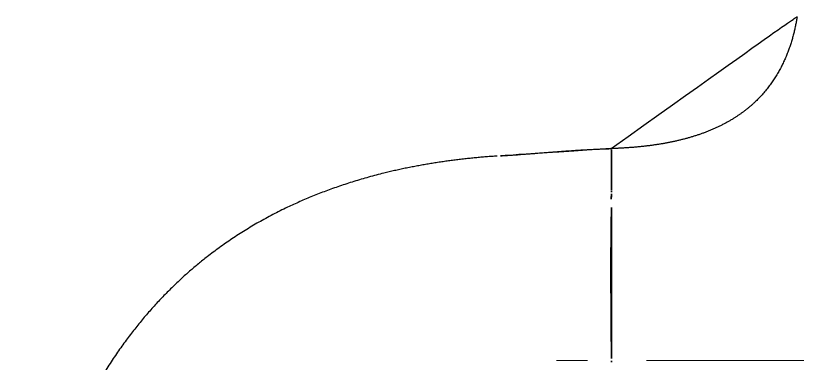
# Model space of a CAD drawing. Extents: x 16296677672 to 16296678106, y -37409616503 to -37409616185.
# Drawn here: x 16296677880.7 to 16296677913.92, y -37409616387.34 to -37409616372.55 of the extents above; entities that cross this region are included whole.
import ezdxf

# ---------------------------------------------------------------- set-up
doc = ezdxf.new("R2010")
doc.units = 0
doc.header["$LTSCALE"] = 10
doc.header["$MEASUREMENT"] = 0
doc.linetypes.add('CENTER', pattern=[2, 1.25, -0.25, 0.25, -0.25])
doc.layers.add('DIM & TEXT', color=4, linetype='CONTINUOUS', lineweight=9)
doc.layers.add('DWG', color=7, linetype='CONTINUOUS')

msp = doc.modelspace()

# ---------------------------------------------------------------- linework, layer by layer
at = {"layer": 'DIM & TEXT', "color": 1, "linetype": 'CENTER'}
msp.add_line((16296678000.009661, -37409616387.21817), (16296677903.68092, -37409616387.21817), dxfattribs=at)
at = {"layer": 'DWG', "color": 0}
for points, knots in [([(16296677906.009359, -37409616378.203392), (16296677906.03257, -37409616378.202629), (16296677906.079041, -37409616378.201103), (16296677906.148809, -37409616378.198517), (16296677906.21871, -37409616378.195709), (16296677906.288731, -37409616378.192642), (16296677906.35887, -37409616378.189323), (16296677906.429119, -37409616378.185753), (16296677906.49947, -37409616378.1819), (16296677906.56992, -37409616378.17778), (16296677906.640459, -37409616378.173393), (16296677906.711081, -37409616378.168701), (16296677906.78179, -37409616378.163727), (16296677906.85256, -37409616378.158447), (16296677906.923389, -37409616378.152878), (16296677906.994289, -37409616378.147003), (16296677907.065229, -37409616378.140793), (16296677907.136221, -37409616378.134277), (16296677907.207239, -37409616378.127434), (16296677907.278299, -37409616378.120247), (16296677907.349369, -37409616378.112717), (16296677907.420469, -37409616378.104858), (16296677907.49157, -37409616378.096642), (16296677907.562679, -37409616378.088074), (16296677907.63378, -37409616378.079117), (16296677907.70487, -37409616378.069817), (16296677907.775949, -37409616378.060127), (16296677907.847, -37409616378.050056), (16296677907.91802, -37409616378.039597), (16296677907.989, -37409616378.028763), (16296677908.05994, -37409616378.017502), (16296677908.130831, -37409616378.005836), (16296677908.20166, -37409616377.993767), (16296677908.272421, -37409616377.981293), (16296677908.343109, -37409616377.968369), (16296677908.413719, -37409616377.955017), (16296677908.484249, -37409616377.941238), (16296677908.554689, -37409616377.92701), (16296677908.625019, -37409616377.912338), (16296677908.69525, -37409616377.897202), (16296677908.765369, -37409616377.881607), (16296677908.83536, -37409616377.865547), (16296677908.90523, -37409616377.849007), (16296677908.97496, -37409616377.831993), (16296677909.04454, -37409616377.814491), (16296677909.11397, -37409616377.796501), (16296677909.183241, -37409616377.778008), (16296677909.252331, -37409616377.75901), (16296677909.321251, -37409616377.739502), (16296677909.38998, -37409616377.719482), (16296677909.458521, -37409616377.698936), (16296677909.52685, -37409616377.677872), (16296677909.594971, -37409616377.656273), (16296677909.66287, -37409616377.634117), (16296677909.730539, -37409616377.611427), (16296677909.79797, -37409616377.588203), (16296677909.86516, -37409616377.564392), (16296677909.9321, -37409616377.540031), (16296677909.99877, -37409616377.515099), (16296677910.06517, -37409616377.489594), (16296677910.13129, -37409616377.463509), (16296677910.19713, -37409616377.436836), (16296677910.262671, -37409616377.409569), (16296677910.3279, -37409616377.381699), (16296677910.39283, -37409616377.353233), (16296677910.45743, -37409616377.324142), (16296677910.5217, -37409616377.294449), (16296677910.58563, -37409616377.264122), (16296677910.64922, -37409616377.23317), (16296677910.71245, -37409616377.201576), (16296677910.77532, -37409616377.169357), (16296677910.83782, -37409616377.13649), (16296677910.89994, -37409616377.102959), (16296677910.96167, -37409616377.068779), (16296677911.023001, -37409616377.033928), (16296677911.08392, -37409616376.998413), (16296677911.15835, -37409616376.953888), (16296677911.245661, -37409616376.899834), (16296677911.345091, -37409616376.835541), (16296677911.442619, -37409616376.76973), (16296677911.5382, -37409616376.702438), (16296677911.63184, -37409616376.633698), (16296677911.72349, -37409616376.563553), (16296677911.81315, -37409616376.49202), (16296677911.900801, -37409616376.419159), (16296677911.98642, -37409616376.344994), (16296677912.069981, -37409616376.269562), (16296677912.151489, -37409616376.192909), (16296677912.23093, -37409616376.115059), (16296677912.30829, -37409616376.036049), (16296677912.383551, -37409616375.955917), (16296677912.456739, -37409616375.874733), (16296677912.52787, -37409616375.792526), (16296677912.596951, -37409616375.709373), (16296677912.66399, -37409616375.62532), (16296677912.729019, -37409616375.540421), (16296677912.792061, -37409616375.454727), (16296677912.853109, -37409616375.368294), (16296677912.912189, -37409616375.281174), (16296677912.96932, -37409616375.19339), (16296677913.024521, -37409616375.105019), (16296677913.07781, -37409616375.016098), (16296677913.1292, -37409616374.926666), (16296677913.178711, -37409616374.836777), (16296677913.226391, -37409616374.746513), (16296677913.272261, -37409616374.655907), (16296677913.31636, -37409616374.565063), (16296677913.358721, -37409616374.473991), (16296677913.399389, -37409616374.382767), (16296677913.438391, -37409616374.291473), (16296677913.47575, -37409616374.200127), (16296677913.51152, -37409616374.10881), (16296677913.545719, -37409616374.017563), (16296677913.57839, -37409616373.926407), (16296677913.60955, -37409616373.835442), (16296677913.639259, -37409616373.744682), (16296677913.66753, -37409616373.654167), (16296677913.694401, -37409616373.563957), (16296677913.71991, -37409616373.474098), (16296677913.744101, -37409616373.384628), (16296677913.767031, -37409616373.295593), (16296677913.788731, -37409616373.207024), (16296677913.80925, -37409616373.11898), (16296677913.828621, -37409616373.031487), (16296677913.846889, -37409616372.944588), (16296677913.8641, -37409616372.858307), (16296677913.88028, -37409616372.77269), (16296677913.895439, -37409616372.687721), (16296677913.909679, -37409616372.603439), (16296677913.918449, -37409616372.547417), (16296677913.92281, -37409616372.519547)], [0, 0, 0, 0, 0.006472651, 0.012958798, 0.019457919, 0.025969499, 0.032493027, 0.039027998, 0.04557391, 0.052130268, 0.058696583, 0.065272369, 0.071857149, 0.078450451, 0.085051807, 0.09166076, 0.098276855, 0.104899647, 0.111528697, 0.118163573, 0.124803853, 0.131449119, 0.138098963, 0.144752986, 0.151410796, 0.15807201, 0.164736256, 0.17140317, 0.178072395, 0.184743588, 0.191416414, 0.198090548, 0.204765678, 0.211441499, 0.218117722, 0.224794065, 0.231470262, 0.238146057, 0.244821206, 0.251495479, 0.258168654, 0.264840455, 0.271510567, 0.278178688, 0.284844531, 0.291507823, 0.298168309, 0.304825745, 0.311479906, 0.318130584, 0.324777585, 0.331420734, 0.338059875, 0.344694869, 0.351325594, 0.357951951, 0.364573857, 0.371191252, 0.377804094, 0.384412364, 0.391016064, 0.397615219, 0.404209874, 0.4108001, 0.417385991, 0.423967662, 0.430545258, 0.437118944, 0.443688914, 0.450255386, 0.456818605, 0.463378845, 0.469936404, 0.47649161, 0.483044819, 0.489596416, 0.496146815, 0.507216677, 0.518215824, 0.529144986, 0.540004562, 0.550795083, 0.561517207, 0.57217171, 0.582759488, 0.593281547, 0.603738999, 0.614133058, 0.624465032, 0.634736318, 0.644948366, 0.655102539, 0.665200093, 0.675242188, 0.685229899, 0.695164211, 0.705046027, 0.714876175, 0.724655401, 0.734384381, 0.744063721, 0.753693958, 0.763275563, 0.772808699, 0.782292722, 0.791726754, 0.801109832, 0.810440918, 0.81971891, 0.828942657, 0.838110961, 0.847222594, 0.856276299, 0.865270801, 0.874204814, 0.883077044, 0.891886196, 0.900630968, 0.909309866, 0.917921248, 0.926463481, 0.934934949, 0.94333407, 0.951659303, 0.959909156, 0.968082237, 0.976177915, 0.984196128, 0.992136835, 1, 1, 1, 1]), ([(16296677906.00124, -37409616378.20327), (16296677905.969481, -37409616378.204247), (16296677905.905531, -37409616378.206223), (16296677905.80892, -37409616378.209473), (16296677905.71096, -37409616378.21299), (16296677905.611641, -37409616378.216789), (16296677905.51096, -37409616378.220886), (16296677905.40893, -37409616378.225311), (16296677905.305559, -37409616378.230057), (16296677905.200871, -37409616378.235153), (16296677905.094851, -37409616378.240562), (16296677904.987499, -37409616378.246323), (16296677904.87882, -37409616378.252434), (16296677904.768829, -37409616378.258881), (16296677904.657539, -37409616378.265694), (16296677904.54496, -37409616378.27282), (16296677904.431089, -37409616378.280281), (16296677904.31592, -37409616378.288063), (16296677904.199459, -37409616378.29615), (16296677904.081711, -37409616378.304527), (16296677903.962681, -37409616378.313179), (16296677903.84236, -37409616378.32209), (16296677903.720751, -37409616378.331238), (16296677903.597839, -37409616378.340599), (16296677903.47364, -37409616378.350166), (16296677903.348141, -37409616378.359909), (16296677903.22135, -37409616378.369797), (16296677903.09326, -37409616378.379829), (16296677902.96386, -37409616378.389961), (16296677902.833139, -37409616378.400177), (16296677902.701099, -37409616378.410469), (16296677902.567751, -37409616378.420799), (16296677902.43305, -37409616378.431137), (16296677902.297029, -37409616378.441513), (16296677902.15966, -37409616378.451859), (16296677902.020969, -37409616378.462189), (16296677901.88097, -37409616378.472473), (16296677901.73971, -37409616378.482674), (16296677901.597191, -37409616378.492752), (16296677901.45335, -37409616378.502693), (16296677901.30781, -37409616378.512428), (16296677901.210199, -37409616378.518921), (16296677901.16102, -37409616378.522186)], [0, 0, 0, 0, 0.019645408, 0.039570849, 0.059777125, 0.080265018, 0.101035297, 0.122088449, 0.143419355, 0.165026235, 0.186909655, 0.209070159, 0.23150827, 0.254221336, 0.277204821, 0.30045913, 0.323983472, 0.347777826, 0.371841971, 0.396174916, 0.420776744, 0.445647509, 0.470787198, 0.496196082, 0.521874264, 0.547821336, 0.57403681, 0.600520576, 0.627276402, 0.654304813, 0.681605215, 0.70917695, 0.73702264, 0.765144608, 0.793541597, 0.822212118, 0.851150926, 0.880347696, 0.909799262, 0.9395034, 0.969515969, 1, 1, 1, 1]), ([(16296677906.01672, -37409616378.24025), (16296677906.01672, -37409616378.241623), (16296677906.01671, -37409616378.24437), (16296677906.016689, -37409616378.248749), (16296677906.01667, -37409616378.253326), (16296677906.016649, -37409616378.258102), (16296677906.01663, -37409616378.263069), (16296677906.016609, -37409616378.268242), (16296677906.016581, -37409616378.273613), (16296677906.01656, -37409616378.27916), (16296677906.016529, -37409616378.284897), (16296677906.01651, -37409616378.290833), (16296677906.016491, -37409616378.296944), (16296677906.01647, -37409616378.303253), (16296677906.016451, -37409616378.309723), (16296677906.01643, -37409616378.316383), (16296677906.016411, -37409616378.323219), (16296677906.016399, -37409616378.330238), (16296677906.01639, -37409616378.337433), (16296677906.01638, -37409616378.344788), (16296677906.01638, -37409616378.352318), (16296677906.016371, -37409616378.360023), (16296677906.016371, -37409616378.367882), (16296677906.01638, -37409616378.375908), (16296677906.01638, -37409616378.384102), (16296677906.016399, -37409616378.392464), (16296677906.016411, -37409616378.40097), (16296677906.01643, -37409616378.409653), (16296677906.016451, -37409616378.418472), (16296677906.01647, -37409616378.427452), (16296677906.0165, -37409616378.436592), (16296677906.016529, -37409616378.445877), (16296677906.01656, -37409616378.455307), (16296677906.01659, -37409616378.464897), (16296677906.01663, -37409616378.474632), (16296677906.01667, -37409616378.484497), (16296677906.01671, -37409616378.494522), (16296677906.01675, -37409616378.504677), (16296677906.0168, -37409616378.514977), (16296677906.01684, -37409616378.525414), (16296677906.01689, -37409616378.535988), (16296677906.016939, -37409616378.5467), (16296677906.016979, -37409616378.557533), (16296677906.017031, -37409616378.568497), (16296677906.01708, -37409616378.579613), (16296677906.01712, -37409616378.590843), (16296677906.01716, -37409616378.602188), (16296677906.0172, -37409616378.61367), (16296677906.017241, -37409616378.625267), (16296677906.017281, -37409616378.637001), (16296677906.017309, -37409616378.648842), (16296677906.01734, -37409616378.660797), (16296677906.017361, -37409616378.672882), (16296677906.01738, -37409616378.685066), (16296677906.017389, -37409616378.693314), (16296677906.017389, -37409616378.697433)], [0, 0, 0, 0, 0.020434112, 0.040803536, 0.061108694, 0.081349999, 0.101527851, 0.121642638, 0.141694741, 0.161684529, 0.181612363, 0.201478596, 0.221283573, 0.241027626, 0.260710981, 0.280333779, 0.299896161, 0.319398268, 0.338840244, 0.358222232, 0.377544379, 0.396806833, 0.416009742, 0.435153257, 0.454237529, 0.47326271, 0.492228956, 0.511136422, 0.529985262, 0.548775636, 0.5675077, 0.586181613, 0.604797536, 0.623355626, 0.641856046, 0.660298955, 0.678684514, 0.697012885, 0.715284227, 0.733498703, 0.751656472, 0.769757695, 0.787802532, 0.805791143, 0.823723687, 0.841600323, 0.859421208, 0.8771865, 0.894896355, 0.91255093, 0.93015038, 0.947694858, 0.96518452, 0.982619516, 1, 1, 1, 1]), ([(16296677901.16102, -37409616378.522186), (16296677901.084961, -37409616378.527344), (16296677900.932131, -37409616378.537666), (16296677900.70265, -37409616378.555023), (16296677900.4727, -37409616378.574516), (16296677900.242979, -37409616378.59581), (16296677900.01339, -37409616378.618729), (16296677899.783739, -37409616378.643379), (16296677899.553989, -37409616378.669853), (16296677899.3242, -37409616378.698219), (16296677899.09444, -37409616378.728477), (16296677898.864731, -37409616378.760643), (16296677898.63509, -37409616378.794731), (16296677898.40554, -37409616378.830788), (16296677898.176121, -37409616378.868843), (16296677897.946871, -37409616378.908928), (16296677897.717831, -37409616378.951057), (16296677897.489031, -37409616378.995262), (16296677897.26053, -37409616379.041573), (16296677897.03236, -37409616379.090012), (16296677896.804569, -37409616379.140587), (16296677896.577209, -37409616379.193359), (16296677896.208599, -37409616379.282654), (16296677895.70595, -37409616379.414497), (16296677895.0779, -37409616379.598587), (16296677894.47109, -37409616379.79567), (16296677893.885651, -37409616380.00489), (16296677893.321659, -37409616380.225273), (16296677892.77923, -37409616380.455688), (16296677892.21628, -37409616380.714401), (16296677891.63344, -37409616381.005592), (16296677891.0319, -37409616381.33387), (16296677890.4519, -37409616381.678352), (16296677889.893551, -37409616382.038109), (16296677889.356939, -37409616382.412132), (16296677888.882561, -37409616382.768806), (16296677888.46394, -37409616383.104683), (16296677888.09494, -37409616383.417526), (16296677887.7335, -37409616383.741272), (16296677887.433241, -37409616384.025238), (16296677887.19014, -37409616384.264992), (16296677887.000891, -37409616384.457283), (16296677886.81315, -37409616384.653809), (16296677886.62702, -37409616384.85463), (16296677886.4426, -37409616385.059731), (16296677886.259979, -37409616385.269119), (16296677886.01487, -37409616385.558884), (16296677885.70776, -37409616385.939392), (16296677885.341909, -37409616386.422752), (16296677884.97706, -37409616386.938232), (16296677884.6154, -37409616387.486603), (16296677884.258921, -37409616388.068153), (16296677883.909691, -37409616388.682953), (16296677883.56986, -37409616389.33065), (16296677883.24161, -37409616390.010437), (16296677882.927139, -37409616390.720901), (16296677882.628389, -37409616391.460289), (16296677882.417509, -37409616392.034447), (16296677882.27844, -37409616392.437317), (16296677882.201571, -37409616392.666397), (16296677882.12019, -37409616392.91658), (16296677882.034889, -37409616393.187943), (16296677881.946301, -37409616393.480537), (16296677881.855049, -37409616393.794449), (16296677881.76182, -37409616394.129723), (16296677881.667271, -37409616394.486427), (16296677881.572109, -37409616394.864601), (16296677881.47703, -37409616395.264313), (16296677881.38273, -37409616395.6856), (16296677881.308809, -37409616396.038292), (16296677881.253889, -37409616396.313721), (16296677881.217211, -37409616396.503433), (16296677881.182249, -37409616396.68988), (16296677881.148939, -37409616396.873047), (16296677881.11721, -37409616397.052933), (16296677881.087, -37409616397.229523), (16296677881.058241, -37409616397.402817), (16296677881.03088, -37409616397.572807), (16296677881.00485, -37409616397.739502), (16296677880.98011, -37409616397.902878), (16296677880.956591, -37409616398.062943), (16296677880.93424, -37409616398.219688), (16296677880.913031, -37409616398.373108), (16296677880.8929, -37409616398.523201), (16296677880.8738, -37409616398.66996), (16296677880.8557, -37409616398.813377), (16296677880.838539, -37409616398.953453), (16296677880.82229, -37409616399.090179), (16296677880.80691, -37409616399.223549), (16296677880.79236, -37409616399.353569), (16296677880.778589, -37409616399.480217), (16296677880.765591, -37409616399.603523), (16296677880.7533, -37409616399.723442), (16296677880.741699, -37409616399.839996), (16296677880.730749, -37409616399.953194), (16296677880.72044, -37409616400.063004), (16296677880.71069, -37409616400.169441), (16296677880.704519, -37409616400.239281), (16296677880.70149, -37409616400.273643)], [0, 0, 0, 0, 0.006913881, 0.013892552, 0.020872378, 0.02784379, 0.034815602, 0.041798092, 0.048790854, 0.055790345, 0.062795847, 0.069807736, 0.076826307, 0.083851082, 0.090881555, 0.09791724, 0.104957666, 0.112002307, 0.119050674, 0.126102256, 0.133156495, 0.140212714, 0.147269793, 0.167553201, 0.187335272, 0.206617738, 0.225408115, 0.243710758, 0.261525799, 0.278849745, 0.29989281, 0.320601582, 0.34098652, 0.361059665, 0.380827556, 0.400295628, 0.41487507, 0.42949726, 0.444164158, 0.458877243, 0.466972955, 0.475128664, 0.483344813, 0.491621866, 0.499960262, 0.508359208, 0.516818563, 0.534378998, 0.552699607, 0.57178794, 0.591644263, 0.612263884, 0.63364012, 0.655757338, 0.678588292, 0.702091255, 0.726207662, 0.750900159, 0.757554575, 0.764860208, 0.772814339, 0.78141422, 0.790657106, 0.800540297, 0.811061189, 0.822217334, 0.834006547, 0.846427123, 0.859477946, 0.873159361, 0.87910783, 0.884949106, 0.890683558, 0.896311536, 0.901833373, 0.907249377, 0.912559833, 0.917765003, 0.922865129, 0.927860426, 0.932751122, 0.937537491, 0.942219648, 0.946797685, 0.951271689, 0.955641743, 0.959907933, 0.964070337, 0.968129028, 0.972084077, 0.975935547, 0.979683498, 0.983327983, 0.986869053, 0.990306751, 0.993641119, 0.996872191, 1, 1, 1, 1]), ([(16296677906.017389, -37409616378.697433), (16296677906.017401, -37409616378.702713), (16296677906.017401, -37409616378.713272), (16296677906.01741, -37409616378.729424), (16296677906.01741, -37409616378.745811), (16296677906.01741, -37409616378.762444), (16296677906.01741, -37409616378.779327), (16296677906.01741, -37409616378.796448), (16296677906.01741, -37409616378.81382), (16296677906.017401, -37409616378.831429), (16296677906.017401, -37409616378.849281), (16296677906.017389, -37409616378.867378), (16296677906.017389, -37409616378.885712), (16296677906.01738, -37409616378.904297), (16296677906.01737, -37409616378.923111), (16296677906.01737, -37409616378.942177), (16296677906.017361, -37409616378.961479), (16296677906.017361, -37409616378.981018), (16296677906.017361, -37409616379.000801), (16296677906.017361, -37409616379.020828), (16296677906.017361, -37409616379.041092), (16296677906.017361, -37409616379.061592), (16296677906.017361, -37409616379.082336), (16296677906.01737, -37409616379.103317), (16296677906.01737, -37409616379.124527), (16296677906.01738, -37409616379.146004), (16296677906.017389, -37409616379.167686), (16296677906.017401, -37409616379.189629), (16296677906.01742, -37409616379.2118), (16296677906.017429, -37409616379.234207), (16296677906.01745, -37409616379.256859), (16296677906.01746, -37409616379.279747), (16296677906.017481, -37409616379.302856), (16296677906.0175, -37409616379.326233), (16296677906.017521, -37409616379.349823), (16296677906.01754, -37409616379.37365), (16296677906.017559, -37409616379.39772), (16296677906.01759, -37409616379.42202), (16296677906.017611, -37409616379.446564), (16296677906.01763, -37409616379.471329), (16296677906.017651, -37409616379.496338), (16296677906.017679, -37409616379.521584), (16296677906.0177, -37409616379.547058), (16296677906.017719, -37409616379.572769), (16296677906.01774, -37409616379.598709), (16296677906.017759, -37409616379.624893), (16296677906.01778, -37409616379.651299), (16296677906.01779, -37409616379.67794), (16296677906.017811, -37409616379.704819), (16296677906.017811, -37409616379.731918), (16296677906.01782, -37409616379.759262), (16296677906.01782, -37409616379.786827), (16296677906.01782, -37409616379.814629), (16296677906.01782, -37409616379.842659), (16296677906.017811, -37409616379.870934), (16296677906.017799, -37409616379.899422), (16296677906.017771, -37409616379.928146), (16296677906.01775, -37409616379.9571), (16296677906.017719, -37409616379.986267), (16296677906.017691, -37409616380.005913), (16296677906.017679, -37409616380.015732)], [0, 0, 0, 0, 0.017144123, 0.034290524, 0.051439182, 0.068590073, 0.085743172, 0.102898451, 0.120055881, 0.137215431, 0.154377067, 0.171540773, 0.188706573, 0.205874499, 0.223044595, 0.240216912, 0.257391509, 0.274568453, 0.29174782, 0.308929693, 0.326114163, 0.34330133, 0.360491299, 0.377684185, 0.394880109, 0.412079199, 0.429281589, 0.446487421, 0.463696842, 0.480910007, 0.498127075, 0.51534821, 0.532573584, 0.54980337, 0.56703775, 0.584276907, 0.601521029, 0.618770309, 0.63602494, 0.653285122, 0.670551056, 0.687822943, 0.70510099, 0.722385405, 0.739676412, 0.756974253, 0.77427917, 0.791591407, 0.808911212, 0.826238831, 0.843574514, 0.86091851, 0.87827107, 0.895632445, 0.913002889, 0.930382654, 0.947771993, 0.965171161, 0.982580412, 1, 1, 1, 1]), ([(16296677906.017691, -37409616380.711388), (16296677906.017691, -37409616380.722107), (16296677906.017679, -37409616380.743629), (16296677906.01762, -37409616380.77626), (16296677906.017521, -37409616380.809303), (16296677906.01738, -37409616380.842773), (16296677906.01721, -37409616380.876678), (16296677906.01701, -37409616380.911018), (16296677906.016769, -37409616380.945801), (16296677906.0165, -37409616380.981033), (16296677906.016199, -37409616381.016701), (16296677906.015881, -37409616381.052818), (16296677906.01553, -37409616381.089394), (16296677906.01516, -37409616381.126427), (16296677906.014759, -37409616381.163918), (16296677906.014351, -37409616381.201874), (16296677906.01391, -37409616381.240303), (16296677906.01346, -37409616381.279182), (16296677906.012991, -37409616381.31855), (16296677906.01251, -37409616381.358398), (16296677906.01202, -37409616381.39872), (16296677906.011511, -37409616381.439529), (16296677906.011, -37409616381.480827), (16296677906.010481, -37409616381.522614), (16296677906.009951, -37409616381.564903), (16296677906.00942, -37409616381.607681), (16296677906.00889, -37409616381.65097), (16296677906.00836, -37409616381.694763), (16296677906.00782, -37409616381.739059), (16296677906.00729, -37409616381.783867), (16296677906.006769, -37409616381.829193), (16296677906.006241, -37409616381.875038), (16296677906.00573, -37409616381.92141), (16296677906.00522, -37409616381.968307), (16296677906.004721, -37409616382.015717), (16296677906.00423, -37409616382.063683), (16296677906.00375, -37409616382.112167), (16296677906.003281, -37409616382.161201), (16296677906.002831, -37409616382.21077), (16296677906.00239, -37409616382.260887), (16296677906.001961, -37409616382.311546), (16296677906.001551, -37409616382.36277), (16296677906.00116, -37409616382.414543), (16296677906.00078, -37409616382.466873), (16296677906.00042, -37409616382.51976), (16296677906.00009, -37409616382.573219), (16296677905.999769, -37409616382.627243), (16296677905.999479, -37409616382.681839), (16296677905.999201, -37409616382.737007), (16296677905.998949, -37409616382.79277), (16296677905.99873, -37409616382.849113), (16296677905.998529, -37409616382.906021), (16296677905.99835, -37409616382.963531), (16296677905.998199, -37409616383.021637), (16296677905.99807, -37409616383.08033), (16296677905.997971, -37409616383.139633), (16296677905.9979, -37409616383.199532), (16296677905.99786, -37409616383.260033), (16296677905.997841, -37409616383.321152), (16296677905.99785, -37409616383.382881), (16296677905.99789, -37409616383.445229), (16296677905.997959, -37409616383.508202), (16296677905.998051, -37409616383.571793), (16296677905.99818, -37409616383.636009), (16296677905.998329, -37409616383.700859), (16296677905.99851, -37409616383.76635), (16296677905.99872, -37409616383.832474), (16296677905.99896, -37409616383.899231), (16296677905.99922, -37409616383.966637), (16296677905.99951, -37409616384.034698), (16296677905.99983, -37409616384.103409), (16296677906.000179, -37409616384.172783), (16296677906.000549, -37409616384.24279), (16296677906.00095, -37409616384.313477), (16296677906.001369, -37409616384.384819), (16296677906.00182, -37409616384.456833), (16296677906.002279, -37409616384.529503), (16296677906.002769, -37409616384.602859), (16296677906.003281, -37409616384.67688), (16296677906.003811, -37409616384.751579), (16296677906.00436, -37409616384.826973), (16296677906.004919, -37409616384.903023), (16296677906.005489, -37409616384.979767), (16296677906.006081, -37409616385.057213), (16296677906.00668, -37409616385.135323), (16296677906.00729, -37409616385.214127), (16296677906.0079, -37409616385.293633), (16296677906.00852, -37409616385.373833), (16296677906.00915, -37409616385.45472), (16296677906.009769, -37409616385.536308), (16296677906.010389, -37409616385.618599), (16296677906.011009, -37409616385.701576), (16296677906.01162, -37409616385.785271), (16296677906.01222, -37409616385.869652), (16296677906.0128, -37409616385.954742), (16296677906.013371, -37409616386.040527), (16296677906.013929, -37409616386.127007), (16296677906.01445, -37409616386.214203), (16296677906.014959, -37409616386.302094), (16296677906.01543, -37409616386.390671), (16296677906.015869, -37409616386.479958), (16296677906.016279, -37409616386.569939), (16296677906.01664, -37409616386.660606), (16296677906.01696, -37409616386.751984), (16296677906.017229, -37409616386.844032), (16296677906.01745, -37409616386.936768), (16296677906.017611, -37409616387.030197), (16296677906.01771, -37409616387.124298), (16296677906.017719, -37409616387.187263), (16296677906.017731, -37409616387.218857)], [0, 0, 0, 0, 0.006384128, 0.01281745, 0.019300013, 0.025831867, 0.032413068, 0.039043673, 0.045723745, 0.052453351, 0.059232562, 0.066061454, 0.072940109, 0.079868615, 0.086847062, 0.093875549, 0.100954183, 0.108083072, 0.115262335, 0.122492085, 0.129772438, 0.13710352, 0.144485465, 0.151918415, 0.159402522, 0.166937943, 0.174524846, 0.182163384, 0.189853689, 0.197595901, 0.205390167, 0.213236641, 0.221135488, 0.229086877, 0.237090989, 0.245148008, 0.253258129, 0.261421553, 0.269638488, 0.277909151, 0.286233763, 0.294612557, 0.303045769, 0.311533645, 0.320076437, 0.328674406, 0.337327821, 0.346036957, 0.354802099, 0.363623539, 0.37250158, 0.381436532, 0.390428715, 0.399478458, 0.4085861, 0.417751992, 0.426976493, 0.436259975, 0.445602822, 0.455005428, 0.4644682, 0.473991559, 0.483575937, 0.493221781, 0.502929551, 0.512699722, 0.522532781, 0.532429231, 0.54238959, 0.552414389, 0.562504175, 0.572659507, 0.58288096, 0.593169071, 0.603524314, 0.613947175, 0.624438161, 0.634997799, 0.645626637, 0.656325242, 0.667094204, 0.677934129, 0.688845647, 0.6998294, 0.710886052, 0.722016281, 0.73322078, 0.744500254, 0.755855422, 0.767287012, 0.778795761, 0.790382411, 0.802047711, 0.813792414, 0.825617274, 0.837523043, 0.849510477, 0.861580326, 0.873733338, 0.885970256, 0.898291822, 0.910698769, 0.92319183, 0.935771734, 0.948439208, 0.961194983, 0.974039824, 0.986974548, 1, 1, 1, 1])]:
    msp.add_open_spline(points, degree=3, knots=knots, dxfattribs=at)
for points in [[(16296677906.01675, -37409616378.204079), (16296677906.01388, -37409616378.207512), (16296677906.0138, -37409616378.219818), (16296677906.01672, -37409616378.24025)], [(16296677906.0168, -37409616378.203163), (16296677906.01668, -37409616378.203133), (16296677906.016661, -37409616378.203438), (16296677906.01675, -37409616378.204079)], [(16296677906.017679, -37409616380.015732), (16296677906.017361, -37409616380.054703), (16296677906.01737, -37409616380.094162), (16296677906.017679, -37409616380.134117)], [(16296677906.017679, -37409616380.134117), (16296677906.01149, -37409616380.316643), (16296677906.01174, -37409616380.509277), (16296677906.017691, -37409616380.711388)], [(16296677906.017731, -37409616387.233856), (16296677906.017719, -37409616387.27578), (16296677906.017719, -37409616387.31765), (16296677906.017719, -37409616387.359482)]]:
    msp.add_open_spline(points, degree=3, dxfattribs=at)

doc.saveas('drawing.dxf')
